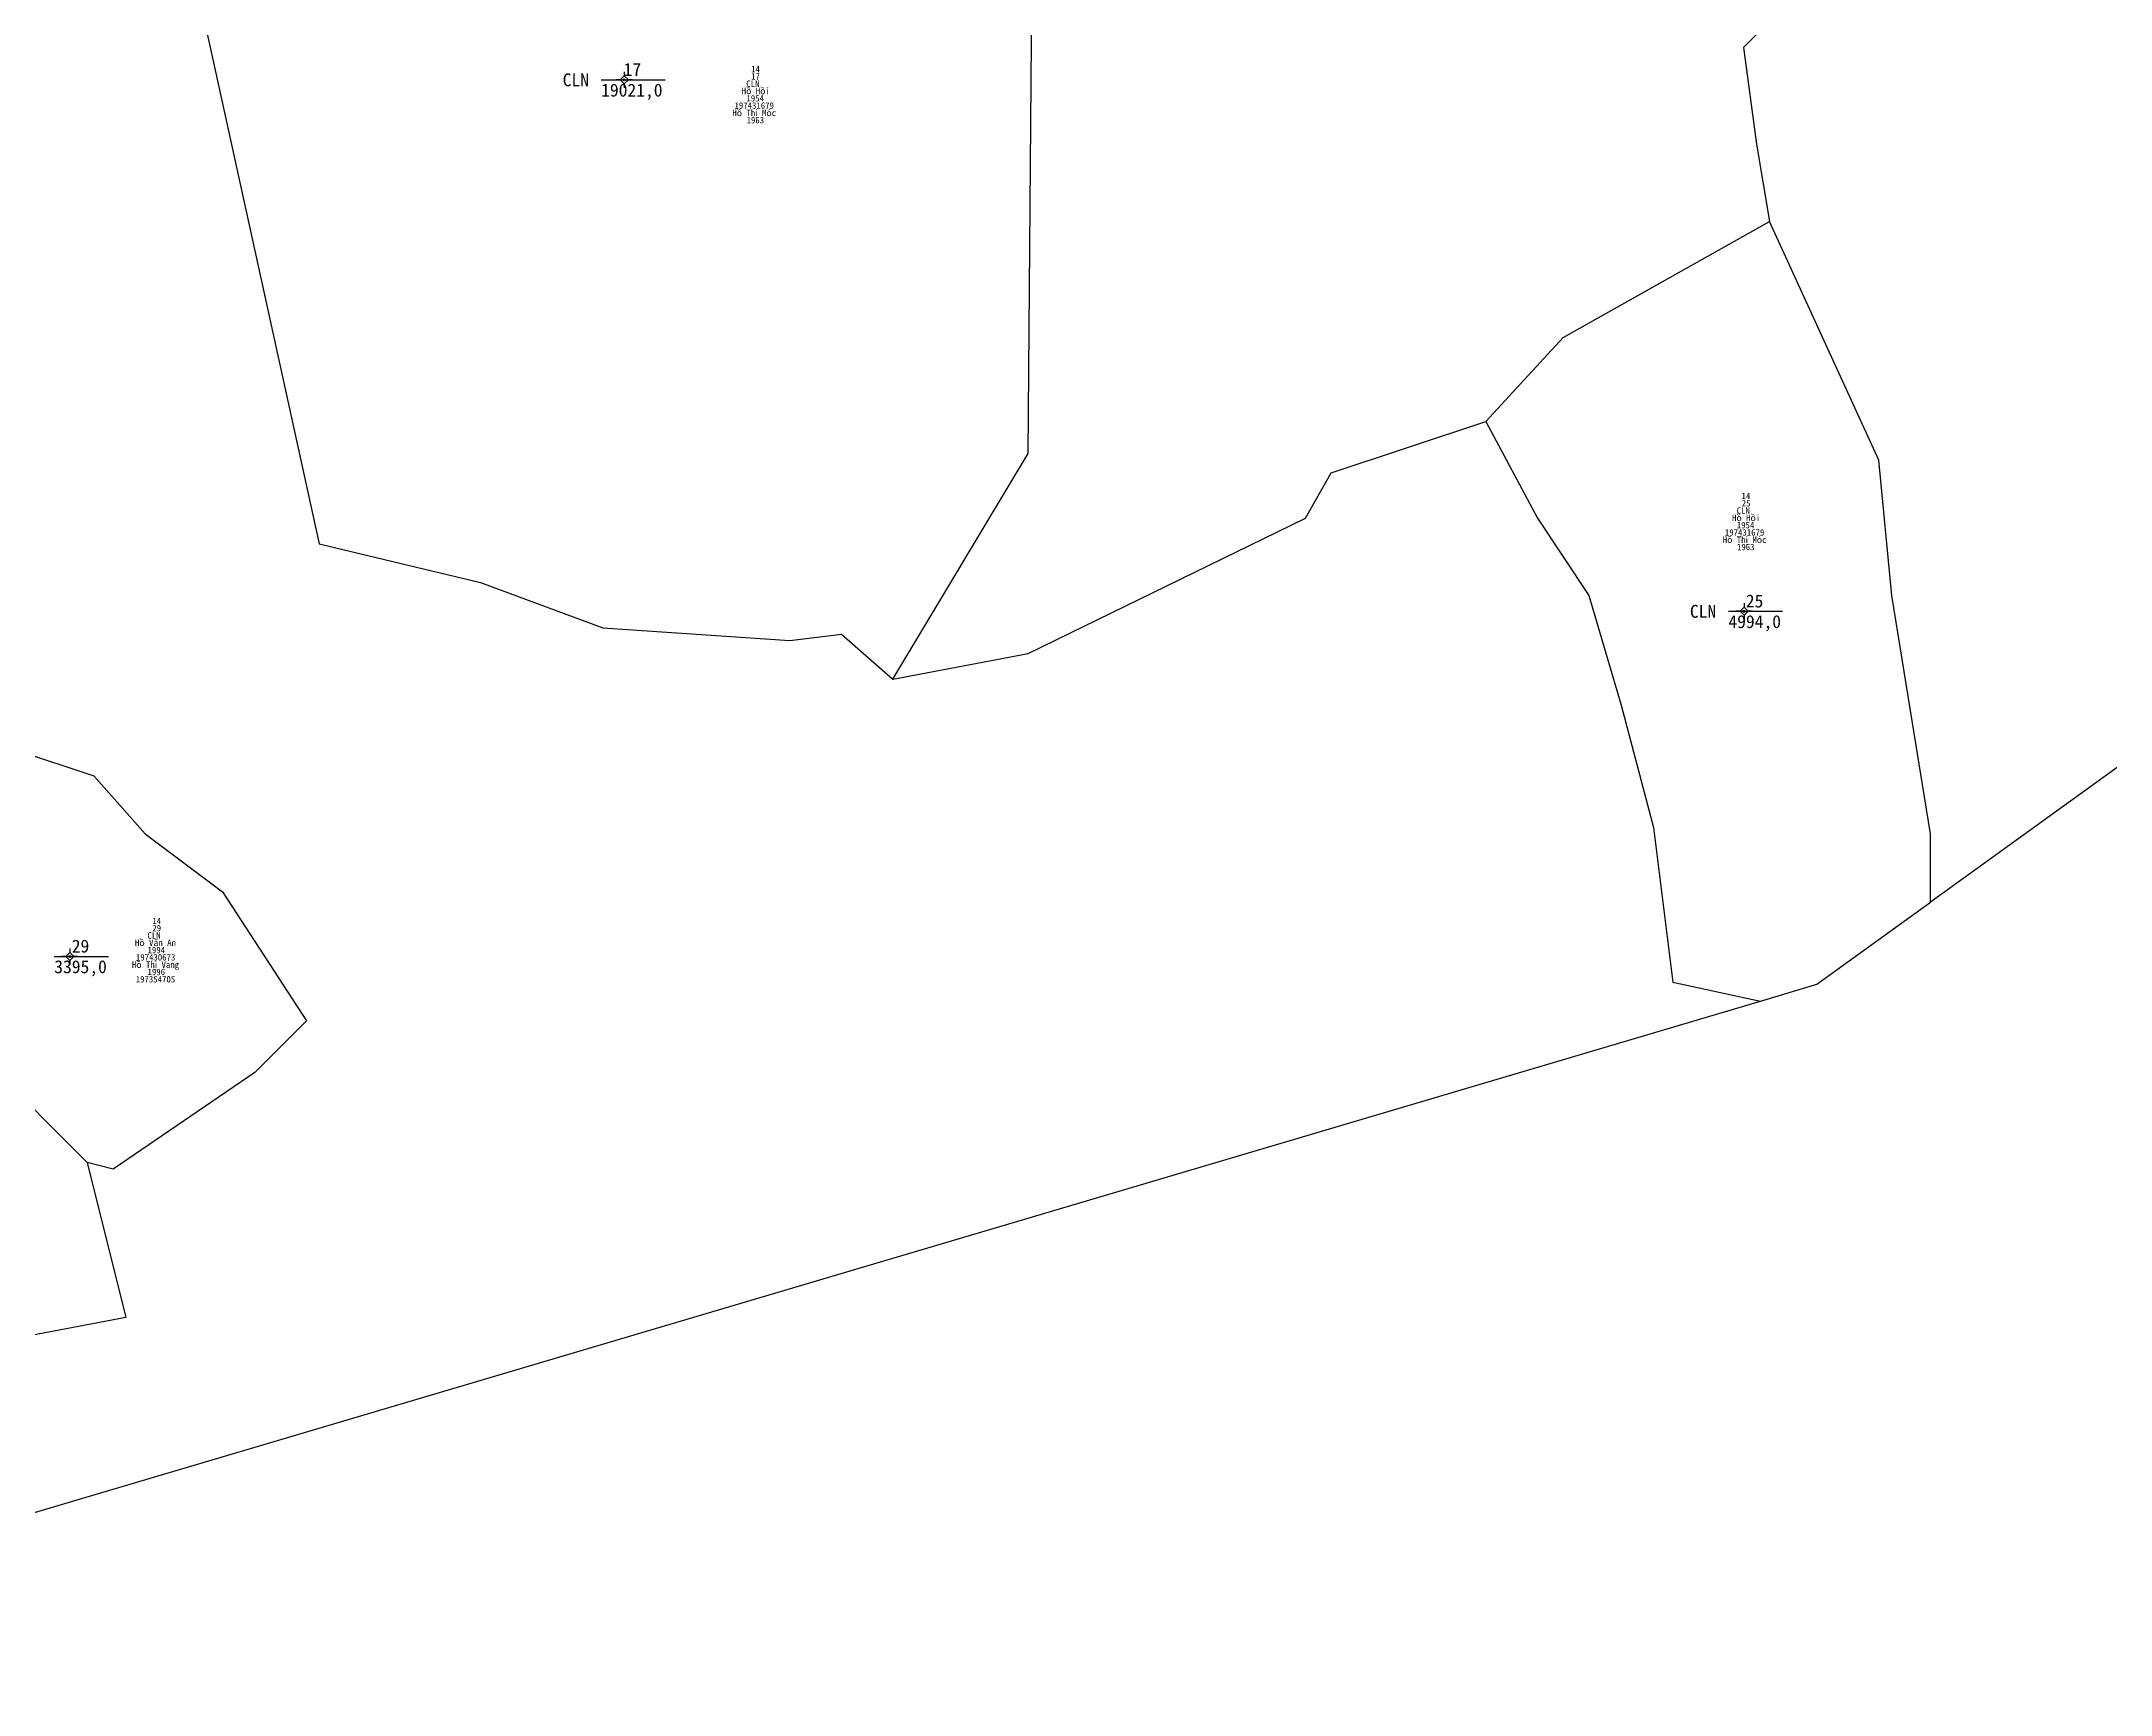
# Model space of a CAD drawing. Extents: x 552725 to 554329, y 1840125 to 1841713.
# Drawn here: x 553649.9 to 553970.9, y 1840632.5 to 1840889 of the extents above; entities that cross this region are included whole.
import ezdxf

# ---------------------------------------------------------------- set-up
doc = ezdxf.new("R2010")
doc.units = 0
for name, color, linetype in [('Level 10', 7, 'Continuous'), ('Level 11', 7, 'Continuous'), ('Level 13', 7, 'Continuous'), ('Level 17', 7, 'Continuous'), ('Level 2', 7, 'Continuous'), ('Level 4', 7, 'Continuous')]:
    doc.layers.add(name, color=color, linetype=linetype)

msp = doc.modelspace()

# ---------------------------------------------------------------- linework, layer by layer
at = {"layer": 'Level 10'}
for points in [[(554100.02, 1840620.34), (554271.57, 1840745.87), (554292.01, 1841139.94), (554126.37, 1841077.53), (554161.9, 1840995.54), (554060.34, 1840840.06), (553943, 1840755.39)], [(553842, 1841001), (553842, 1840976), (553851, 1840974), (553856, 1840963), (553870, 1840970), (553906, 1840973), (553931, 1840953), (553927, 1840938), (553927, 1840919), (553924, 1840900), (553921, 1840895), (553914, 1840888), (553916, 1840873), (553918, 1840861)], [(553707, 1840976), (553701, 1840966), (553684, 1840960), (553680, 1840954), (553678, 1840938), (553679, 1840924), (553675, 1840908), (553675, 1840893), (553693, 1840811), (553718, 1840805), (553737, 1840798), (553766, 1840796), (553774, 1840797), (553782, 1840790)], [(553782, 1840790), (553803, 1840825), (553804, 1840953)], [(553874, 1840830), (553886, 1840843), (553918, 1840861)], [(553943, 1840755.39), (553943, 1840766), (553937, 1840803), (553935, 1840824), (553918, 1840861)], [(553782, 1840790), (553803, 1840794), (553846, 1840815), (553850, 1840822), (553874, 1840830)], [(553874, 1840830), (553882, 1840815), (553890, 1840803), (553895, 1840786), (553900, 1840767), (553903, 1840743), (553916.62, 1840740.08)], [(553598.53, 1840777.53), (553598, 1840780), (553633, 1840778), (553646, 1840779), (553658, 1840775), (553666, 1840766), (553678, 1840757), (553691, 1840737), (553683, 1840729), (553661, 1840714), (553657, 1840715)], [(553916.62, 1840740.08), (553925.38, 1840742.68), (553943, 1840755.39)], [(553604, 1840752), (553622, 1840749), (553642, 1840730), (553657, 1840715)], [(553626.96, 1840669.1), (553647.05, 1840660.19), (553916.62, 1840740.08)], [(553657, 1840715), (553663, 1840691), (553642, 1840687), (553626.96, 1840669.1)]]:
    msp.add_lwpolyline(points, dxfattribs=at)
at = {"layer": 'Level 11'}
for p, q in [((553739.7, 1840883), (553739.07, 1840883)), ((553740.32, 1840883.62), (553739.7, 1840883)), ((553739.7, 1840883), (553740.32, 1840882.38)), ((553740.32, 1840884.25), (553740.32, 1840883.62)), ((553740.95, 1840883), (553740.32, 1840883.62)), ((553740.32, 1840882.38), (553740.95, 1840883)), ((553740.32, 1840882.38), (553740.32, 1840881.75)), ((553741.57, 1840883), (553740.95, 1840883)), ((553914.06, 1840801.79), (553914.06, 1840801.17)), ((553913.44, 1840800.54), (553912.81, 1840800.54)), ((553914.06, 1840801.17), (553913.44, 1840800.54)), ((553913.44, 1840800.54), (553914.06, 1840799.92)), ((553914.69, 1840800.54), (553914.06, 1840801.17)), ((553914.06, 1840799.92), (553914.69, 1840800.54)), ((553914.06, 1840799.92), (553914.06, 1840799.29)), ((553915.31, 1840800.54), (553914.69, 1840800.54)), ((553653.68, 1840747), (553653.05, 1840747)), ((553654.3, 1840747.62), (553653.68, 1840747)), ((553653.68, 1840747), (553654.3, 1840746.38)), ((553654.3, 1840748.25), (553654.3, 1840747.62)), ((553654.93, 1840747), (553654.3, 1840747.62)), ((553654.3, 1840746.38), (553654.93, 1840747)), ((553655.55, 1840747), (553654.93, 1840747)), ((553654.3, 1840746.38), (553654.3, 1840745.75))]:
    msp.add_line(p, q, dxfattribs=at)
for centre in [(553740.32, 1840883), (553914.06, 1840800.54), (553654.3, 1840747)]:
    msp.add_circle(centre, 0.15, dxfattribs=at)
at = {"layer": 'Level 13'}
for p, q in [((553736.73, 1840883), (553746.69, 1840883)), ((553911.64, 1840800.54), (553920.05, 1840800.54)), ((553651.87, 1840747), (553660.28, 1840747))]:
    msp.add_line(p, q, dxfattribs=at)

# ---------------------------------------------------------------- texts
for s, p in [('17', (553740.22, 1840883.6)), ('25', (553914.34, 1840801.14)), ('29', (553654.59, 1840747.6))]:
    msp.add_text(s, height=2, dxfattribs=at).set_placement(p)
at = {"layer": 'Level 17'}
for s, p in [('14', (553760, 1840884.16)), ('Hồ Hồi', (553758.54, 1840880.77)), ('CLN', (553759.25, 1840881.9)), ('17', (553760.01, 1840883.03)), ('Hồ Thị Móc', (553757.09, 1840877.37)), ('197431679', (553757.42, 1840878.51)), ('1954', (553759.27, 1840879.64)), ('1963', (553759.3, 1840876.24)), ('14', (553913.67, 1840817.94)), ('25', (553913.7, 1840816.81)), ('Hồ Hồi', (553912.21, 1840814.54)), ('CLN', (553912.92, 1840815.67)), ('1954', (553912.94, 1840813.41)), ('Hồ Thị Móc', (553910.76, 1840811.15)), ('197431679', (553911.09, 1840812.28)), ('1963', (553912.97, 1840810.02)), ('CLN', (553666.34, 1840749.75)), ('29', (553667.09, 1840750.88)), ('14', (553667.09, 1840752.01)), ('Hồ Văn An', (553664.4, 1840748.62)), ('197430673', (553664.54, 1840746.36)), ('1994', (553666.35, 1840747.49)), ('Hồ Thị Vang', (553663.92, 1840745.22)), ('197354705', (553664.52, 1840742.96)), ('1996', (553666.35, 1840744.09))]:
    msp.add_text(s, height=1, dxfattribs=at).set_placement(p)
at = {"layer": 'Level 2'}
for p in [(553730.76, 1840882), (553905.67, 1840799.54)]:
    msp.add_text('CLN', height=2, dxfattribs=at).set_placement(p)
at = {"layer": 'Level 4'}
for s, p in [('19021,0', (553736.73, 1840880.4)), ('4994,0', (553911.64, 1840797.94)), ('3395,0', (553651.87, 1840744.4))]:
    msp.add_text(s, height=2, dxfattribs=at).set_placement(p)

doc.saveas('drawing.dxf')
